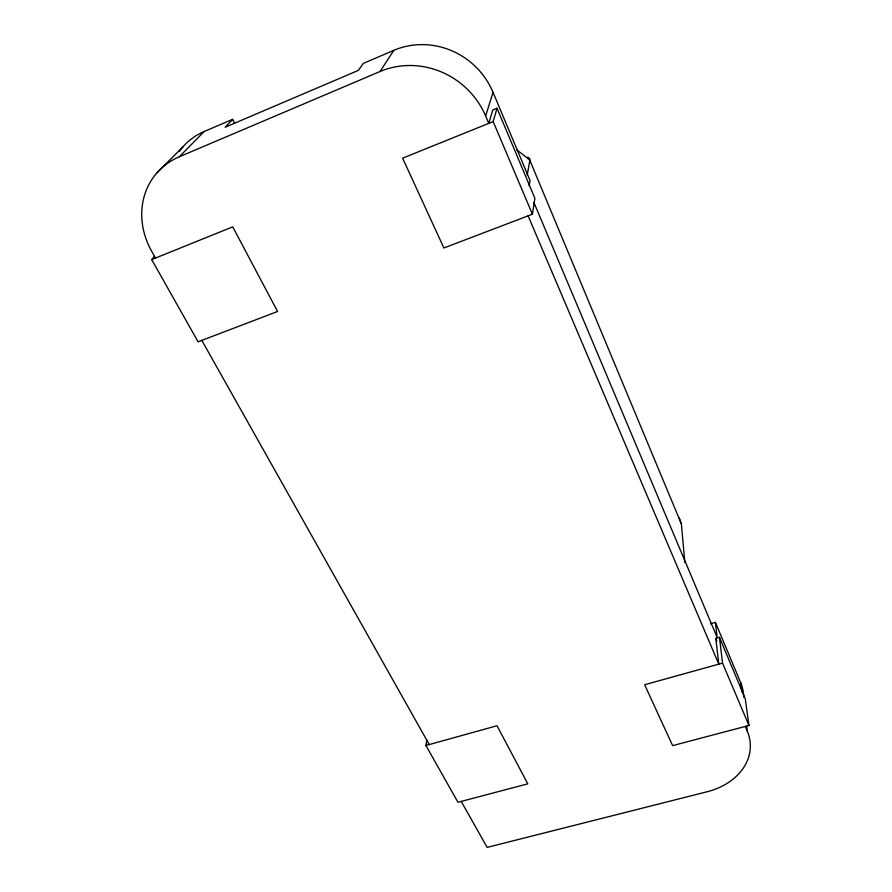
<?xml version="1.0" encoding="UTF-8"?>
<svg xmlns="http://www.w3.org/2000/svg" width="892" height="892" viewBox="0 0 892 892"><rect width="100%" height="100%" fill="white"/><g stroke="black" fill="none" stroke-linecap="round" stroke-linejoin="round"><path stroke-width="1.34" d="M497.022 108.244L493.165 121.58L402.615 158.174L443.893 247.987L532.401 214.203L534.888 198.28L497.022 108.244L492.774 109.972L488.771 123.352L485.638 115.993L493.042 92.333A75.274 72.04 45.2 0 0 393.851 50.342L363.378 63.377L358.372 70.368L225.163 127.244L232.622 119.338L234.484 123.029M529.168 185.77L530.06 180.585L493.042 92.333M425.919 745.489L497.022 725.742L527.796 783.845L457.953 802.265L425.919 745.489L426.855 740.204M527.183 175.211L529.87 160.359L529.859 158.687L527.73 157.081M155.487 258.067L151.807 251.533A77.972 68.372 38 0 1 179.337 156.758L380.014 71.527L393.851 50.342M151.696 259.605L232.734 226.847L277.568 311.475L198.091 341.814L151.696 259.605L154.349 256.472M179.337 156.758L204.212 131.503L232.622 119.338M157.025 172.758L183.005 146.756M710.411 623.798L715.395 622.371L740.65 682.57A60.344 47.042 -0.3 0 1 743.627 697.221M528.109 215.842L718.785 664.15L715.797 638.36L719.454 637.323L745.244 698.67L748.957 725.475L672.624 745.623L644.637 684.744L722.542 663.113L719.454 637.323M201.815 340.398L429.253 744.564M461.242 801.406L487.121 847.4L706.977 791.806A63.365 48.302 0.1 0 0 747.251 731.106L746.526 725.709M679.258 517.962L681.399 524.005L684.833 562.518M745.277 726.445L747.251 731.106M493.165 121.58L532.401 214.203M722.542 663.113L748.957 725.475M533.907 202.495L717.157 637.412L715.395 622.371M715.797 638.36L716.878 640.913M681.399 524.005L529.87 160.359A146.79 136.42 21.7 0 0 516.981 150.135M740.65 682.57L741.932 692.002M179.158 151.607A73.568 65.294 39.8 0 1 204.212 131.503M380.014 71.527A79.845 75.931 40.3 0 1 485.638 115.993"/></g></svg>
